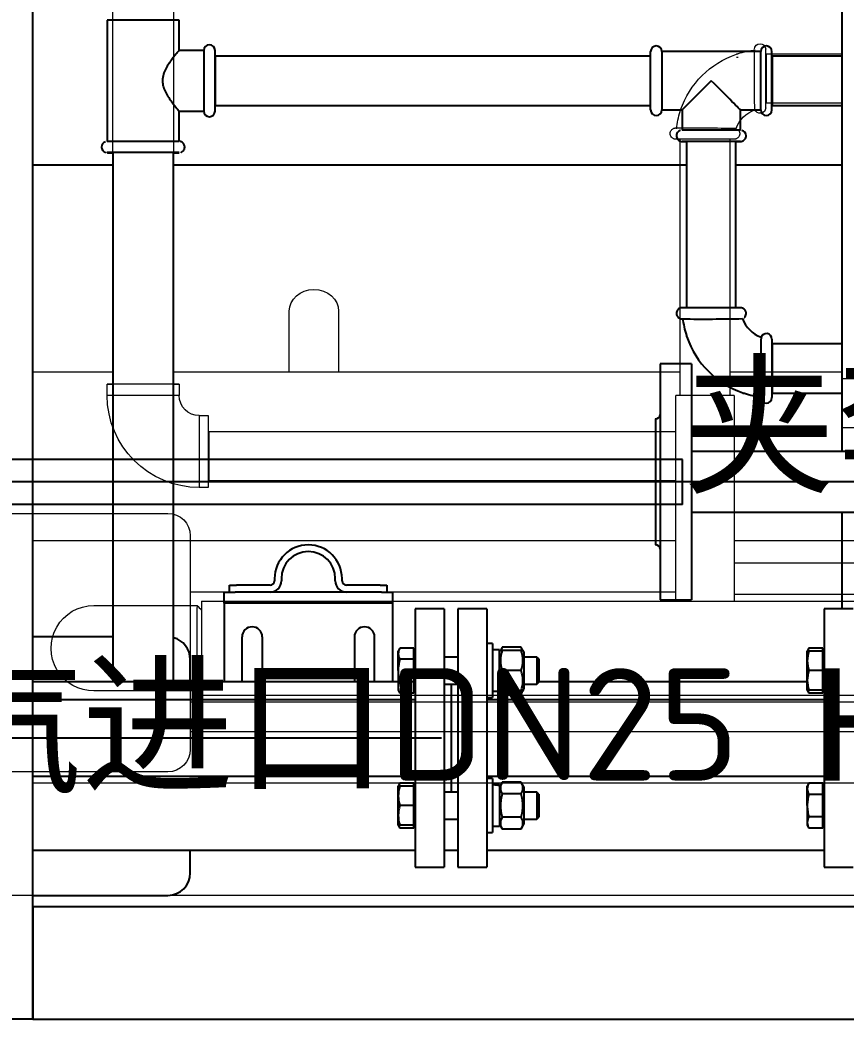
# Model space of a CAD drawing. Extents: x -681219 to -550379, y -242630 to -158199.
# Drawn here: x -645021.2 to -644653.7, y -222575.5 to -222131 of the extents above; entities that cross this region are included whole.
import ezdxf
from ezdxf.lldxf.tags import DXFTag

# ---------------------------------------------------------------- set-up
doc = ezdxf.new("R2010")
doc.units = 0
doc.header["$LTSCALE"] = 1000
doc.layers.get('0').update_dxf_attribs({"linetype": 'CONTINUOUS'})
for name, color, linetype in [('11020100978', 7, 'CONTINUOUS'), ('DOTE_油脂（红）', 7, 'CONTINUOUS'), ('DV6_Default', 7, 'CONTINUOUS'), ('FAA01201', 7, 'CONTINUOUS'), ('GAB01201', 7, 'CONTINUOUS'), ('GAE01201', 7, 'CONTINUOUS'), ('MYGL00211002', 7, 'CONTINUOUS'), ('MYGL00710003', 7, 'CONTINUOUS'), ('MYGL00710008', 7, 'CONTINUOUS'), ('MYGL00710020', 7, 'CONTINUOUS'), ('MYGL00710021', 7, 'CONTINUOUS'), ('MYGL00710078', 7, 'CONTINUOUS'), ('MYGL011003611', 7, 'CONTINUOUS'), ('MYGL011004232', 7, 'CONTINUOUS'), ('MYGL011004262', 7, 'CONTINUOUS'), ('MYGL011009251', 7, 'CONTINUOUS'), ('MYGL011009261', 7, 'CONTINUOUS'), ('MYGL011014812', 7, 'CONTINUOUS'), ('MYGL011014862', 7, 'CONTINUOUS'), ('MYGL011014942', 7, 'CONTINUOUS'), ('MYGL01110015', 7, 'CONTINUOUS'), ('MYGL151001311', 7, 'CONTINUOUS'), ('PIPE-油脂（红）', 1, 'CONTINUOUS'), ('S02010201', 7, 'CONTINUOUS'), ('S02010301', 7, 'CONTINUOUS'), ('S02020102', 7, 'CONTINUOUS'), ('S02030602', 7, 'CONTINUOUS'), ('S02030902', 7, 'CONTINUOUS')]:
    doc.layers.add(name, color=color, linetype=linetype)
doc.layers.add('famsun', color=7, linetype='CONTINUOUS', lineweight=0)
tags = doc.linetypes.add('CENTER2', pattern=[28.575, 19.05, -3.175, 3.175, -3.175]).pattern_tags.tags
tags[10:11] = [DXFTag(74, 4), DXFTag(75, 0), DXFTag(340, '0'), DXFTag(46, 0.0), DXFTag(50, 0.0), DXFTag(44, 0.0), DXFTag(45, 0.0)]
tags[8:9] = [DXFTag(74, 4), DXFTag(75, 0), DXFTag(340, '0'), DXFTag(46, 0.0), DXFTag(50, 0.0), DXFTag(44, 0.0), DXFTag(45, 0.0)]
tags[6:7] = [DXFTag(74, 4), DXFTag(75, 0), DXFTag(340, '0'), DXFTag(46, 0.0), DXFTag(50, 0.0), DXFTag(44, 0.0), DXFTag(45, 0.0)]
tags[4:5] = [DXFTag(74, 4), DXFTag(75, 0), DXFTag(340, '0'), DXFTag(46, 0.0), DXFTag(50, 0.0), DXFTag(44, 0.0), DXFTag(45, 0.0)]

# ---------------------------------------------------------------- blocks, each defined once
blk = doc.blocks.new('MYGL007B0001XY_A-MYGL165_1_V_1', base_point=(16242.13, -1235.9))
at = {"color": 0, "linetype": 'ByBlock', "lineweight": -2}
for p, q in [((17982.13, -740.9), (17982.13, -1675.9)), ((17622.13, -993.4), (17622.13, -1445.83)), ((17919.63, -1190.41), (17919.63, -1448.4)), ((17946.63, -1448.4), (17946.63, -1190.41)), ((17656.13, -1301.4), (17622.13, -1301.4)), ((17655.93, -1301.4), (17655.93, -1323.4)), ((17656.13, -1325.4), (17656.13, -1299.4)), ((17669.13, -1301.4), (17668.38, -1301.4)), ((17656.13, -1302.93), (17655.93, -1302.93)), ((17669.13, -1302.93), (17668.38, -1302.93)), ((17622.13, -1323.4), (17656.13, -1323.4)), ((17656.13, -1321.86), (17655.93, -1321.86)), ((17694.13, -1327.1), (17694.13, -1326.4)), ((17672.13, -1339.4), (17672.13, -1453.4)), ((17694.13, -1453.4), (17694.13, -1339.6)), ((17846.13, -1415.9), (17846.13, -1442.9)), ((17868.13, -1442.9), (17868.13, -1415.9)), ((17672.13, -1442.9), (17622.13, -1442.9)), ((17919.63, -1442.9), (17694.13, -1442.9)), ((17982.13, -1442.9), (17946.63, -1442.9)), ((17622.13, -1445.83), (17412.13, -1445.83)), ((17622.13, -1467.83), (17622.13, -1445.83)), ((17917.13, -1448.4), (17917.13, -1453.4)), ((17949.13, -1453.4), (17949.13, -1448.4)), ((17670.13, -1453.4), (17670.13, -1544.9)), ((17696.13, -1544.9), (17696.13, -1453.4)), ((17904.13, -1462.4), (17904.13, -1494.4)), ((17908.13, -1462.4), (17904.13, -1462.4)), ((17908.13, -1462.4), (17908.13, -1494.4)), ((17412.13, -1467.83), (17622.13, -1467.83)), ((17904.13, -1469.4), (17696.13, -1469.4)), ((17903.93, -1469.4), (17903.93, -1491.4)), ((17904.13, -1470.93), (17903.93, -1470.93)), ((17696.13, -1491.4), (17904.13, -1491.4)), ((17904.13, -1489.86), (17903.93, -1489.86)), ((17904.13, -1494.4), (17908.13, -1494.4)), ((18032.13, -1505.9), (17922.13, -1505.9)), ((17670.13, -1517.9), (17434.46, -1517.9)), ((17982.13, -1517.9), (17696.13, -1517.9)), ((17912.13, -1515.9), (17912.13, -1517.9)), ((17912.13, -1517.9), (17912.13, -1546.9)), ((17670.13, -1527.9), (17434.63, -1527.9)), ((17670.13, -1541.9), (17434.63, -1541.9)), ((17696.13, -1540.9), (17912.13, -1540.9)), ((17907.13, -1544.9), (17412.13, -1544.9)), ((17907.13, -1544.9), (17907.13, -1586.9)), ((17955.09, -1546.9), (17909.15, -1546.9)), ((17912.13, -1546.9), (17912.13, -1600.9)), ((17907.13, -1548.9), (17907.13, -1582.9)), ((17412.13, -1586.9), (17907.13, -1586.9)), ((17909.15, -1584.9), (17955.09, -1584.9)), ((17434.63, -1589.9), (17912.13, -1589.9)), ((17912.13, -1602.9), (17434.63, -1602.9)), ((17912.13, -1600.9), (17912.13, -1610.9)), ((17922.13, -1620.9), (17982.13, -1620.9)), ((17982.13, -1620.9), (18032.13, -1620.9)), ((14502.13, -1625.9), (17982.13, -1625.9)), ((17982.13, -1625.9), (17982.13, -1675.9)), ((14502.13, -1675.9), (17982.13, -1675.9)), ((17982.13, -1675.9), (18032.13, -1675.9))]:
    blk.add_line(p, q, dxfattribs=at)
for centre, radius, start, end in [((17658.63, -1299.4), 2.5, 0, 180), ((17656.13, -1339.4), 40, 72.1269, 83.3163), ((16828.73, -1308.75), 832.43, 358.79474, 0.62253), ((17656.13, -1339.4), 40, 18.9747, 70.9899), ((17658.63, -1325.4), 2.5, 180, 341.2716), ((17656.76, -1338.76), 13.11, 18.49, 71.4359), ((17656.13, -1339.4), 40, 6.6845, 17.9346), ((17686.88, -2189.55), 855.18, 89.40126, 91.17968), ((17684.71, 4604.28), 5943.69, 269.979197, 270.102178), ((17908.13, -1453.4), 9, 270, 360), ((17908.13, -1453.4), 41, 270, 360), ((17922.13, -1515.9), 10, 90, 180), ((17955.08, -1565.9), 19.01, 269.3704, 89.8467), ((17922.13, -1610.9), 10, 180, 270)]:
    blk.add_arc(centre, radius, start, end, dxfattribs=at)
for centre, major_axis, ratio, start_param, end_param in [((17683.13, -1339.4), (13, 0), 0.001048, 3.599214, 4.712389), ((17857.13, -1415.9), (-11, 0), 0.874157, 3.141593, 6.283185), ((17933.13, -1448.4), (-16, 0), 0.001048, 0, 3.708157), ((17933.13, -1448.4), (-16, 0), 0.001048, 5.716621, 6.283185), ((17683.13, -1453.4), (13, 0), 0.001048, 3.141593, 6.283185), ((17683.13, -1453.4), (11, 0), 0.001048, 3.141593, 6.283185), ((17933.13, -1453.4), (-16, 0), 0.001048, 0, 3.141593)]:
    blk.add_ellipse(centre, major_axis=major_axis, ratio=ratio, start_param=start_param, end_param=end_param, dxfattribs=at)
for points, knots in [([(17668.47, -1335.04), (17668.44, -1335.06), (17668.19, -1335.24), (17667.83, -1335.82), (17667.57, -1336.72), (17667.68, -1337.62), (17668.05, -1338.34), (17668.49, -1338.81), (17668.94, -1339.11), (17669.34, -1339.28), (17669.66, -1339.36), (17669.87, -1339.38), (17669.97, -1339.39), (17670.02, -1339.39), (17670.06, -1339.4), (17670.11, -1339.4), (17670.24, -1339.4), (17670.59, -1339.4), (17671.27, -1339.4), (17671.55, -1339.4)], [0, 0, 0, 0, 0.006965, 0.085339, 0.16209, 0.247151, 0.312562, 0.366506, 0.41211, 0.449683, 0.478725, 0.496006, 0.504795, 0.511736, 0.521512, 0.54095, 0.602768, 0.859696, 1, 1, 1, 1]), ([(17695.31, -1339.4), (17695.59, -1339.4), (17695.94, -1339.4), (17696.1, -1339.4), (17696.16, -1339.4), (17696.22, -1339.4), (17696.3, -1339.39), (17696.45, -1339.38), (17696.75, -1339.33), (17697.25, -1339.16), (17697.85, -1338.77), (17698.37, -1338.12), (17698.6, -1337.43), (17698.62, -1337.04), (17698.63, -1336.9)], [0, 0, 0, 0, 0.283312, 0.418033, 0.485636, 0.520389, 0.532553, 0.546433, 0.582645, 0.645281, 0.741172, 0.843382, 0.952603, 1, 1, 1, 1]), ([(17698.63, -1336.9), (17698.59, -1336.54), (17698.53, -1336.01), (17698.11, -1335.33), (17697.67, -1334.9), (17697.23, -1334.64), (17696.84, -1334.49), (17696.55, -1334.43), (17696.37, -1334.41), (17696.28, -1334.4), (17696.24, -1334.4), (17696.19, -1334.4), (17696.13, -1334.4), (17696.06, -1334.4), (17695.96, -1334.39), (17695.89, -1334.39)], [0, 0, 0, 0, 0.0987165, 0.1722819, 0.2337629, 0.2855815, 0.3278538, 0.3597792, 0.3762598, 0.3856949, 0.3940889, 0.4065457, 0.4326235, 0.5240997, 0.6323269, 0.6323269, 0.6323269, 0.6323269]), ([(17909.13, -1546.9), (17909.14, -1546.9), (17909.16, -1547.83), (17909.18, -1551.87), (17909.19, -1558.22), (17909.19, -1565.95), (17909.19, -1573.66), (17909.18, -1579.98), (17909.16, -1584), (17909.14, -1584.91), (17909.13, -1584.9), (17909.13, -1584.9)], [0, 0, 0, 0, 0.0597032, 0.12125, 0.1846385, 0.2498712, 0.3150602, 0.3784168, 0.4399436, 0.4996385, 0.5009973, 0.5009973, 0.5009973, 0.5009973])]:
    blk.add_open_spline(points, degree=3, knots=knots, dxfattribs=at)
for points in [[(17909.13, -1546.9), (17908.46, -1547.56), (17907.8, -1548.23), (17907.13, -1548.9)], [(17909.13, -1546.9), (17908.46, -1547.56), (17907.8, -1548.23), (17907.13, -1548.9)], [(17907.13, -1582.9), (17907.8, -1583.56), (17908.46, -1584.23), (17909.13, -1584.9)], [(17907.13, -1582.9), (17907.8, -1583.56), (17908.46, -1584.23), (17909.13, -1584.9)]]:
    blk.add_open_spline(points, degree=3, dxfattribs=at)
blk = doc.blocks.new('SJGL165-F')
at = {"layer": '11020100978', "color": 7, "linetype": 'Continuous'}
for p, q in [((17907.66, -5000.79), (17906.88, -5002.13)), ((17913.78, -5000.79), (17907.66, -5000.79)), ((17913.78, -5005.79), (17913.78, -5000.79)), ((18089.66, -5000.79), (18088.88, -5002.13)), ((18095.78, -5000.79), (18089.66, -5000.79)), ((18095.78, -5002.13), (18095.78, -5000.79)), ((17906.88, -5010.8), (17906.88, -5002.13)), ((17914.38, -5002.5), (17913.78, -5002.5)), ((17933.38, -5004.8), (17927.38, -5004.8)), ((17968.54, -5004.8), (17962.78, -5004.8)), ((17968.54, -5004.8), (17968.54, -5016.8)), ((17969.38, -5005.64), (17968.54, -5004.8)), ((18088.88, -5019.47), (18088.88, -5002.13)), ((18088.88, -5002.13), (18089.66, -5002.13)), ((18095.78, -5002.13), (18089.66, -5002.13)), ((18095.78, -5010.8), (18095.78, -5002.13)), ((18096.38, -5002.5), (18095.78, -5002.5)), ((17913.78, -5005.79), (17907.66, -5005.79)), ((17913.78, -5015.81), (17913.78, -5005.79)), ((17969.38, -5005.64), (17969.38, -5015.96)), ((17906.88, -5010.8), (17906.88, -5019.47)), ((18095.78, -5010.8), (18089.66, -5010.8)), ((18095.78, -5019.47), (18095.78, -5010.8)), ((17913.78, -5015.81), (17907.66, -5015.81)), ((17913.78, -5020.82), (17913.78, -5015.81)), ((17927.38, -5016.8), (17933.38, -5016.8)), ((17962.78, -5016.8), (17968.54, -5016.8)), ((17968.54, -5016.8), (17969.38, -5015.96)), ((17906.88, -5019.47), (17907.66, -5020.82)), ((17913.78, -5020.82), (17907.66, -5020.82)), ((17913.78, -5019.1), (17914.38, -5019.1)), ((18088.88, -5019.47), (18089.66, -5020.82)), ((18089.66, -5019.47), (18088.88, -5019.47)), ((18095.78, -5019.47), (18089.66, -5019.47)), ((18095.78, -5020.82), (18089.66, -5020.82)), ((18095.78, -5019.1), (18096.38, -5019.1)), ((18095.78, -5020.82), (18095.78, -5019.47)), ((17907.66, -5060.89), (17906.88, -5062.23)), ((17906.88, -5079.58), (17906.88, -5062.23)), ((17906.88, -5062.23), (17907.66, -5062.23)), ((17913.78, -5060.89), (17907.66, -5060.89)), ((17913.78, -5062.23), (17907.66, -5062.23)), ((17913.78, -5062.23), (17913.78, -5060.89)), ((17913.78, -5070.9), (17913.78, -5062.23)), ((17914.38, -5062.6), (17913.78, -5062.6)), ((18089.66, -5060.89), (18088.88, -5062.23)), ((18088.88, -5070.9), (18088.88, -5062.23)), ((18095.78, -5060.89), (18089.66, -5060.89)), ((18095.78, -5065.9), (18095.78, -5060.89)), ((18096.38, -5062.6), (18095.78, -5062.6)), ((17933.38, -5064.9), (17927.38, -5064.9)), ((17968.54, -5064.9), (17962.78, -5064.9)), ((17968.54, -5064.9), (17968.54, -5076.9)), ((17969.38, -5065.74), (17968.54, -5064.9)), ((17969.38, -5065.74), (17969.38, -5076.06)), ((18095.78, -5065.9), (18089.66, -5065.9)), ((18095.78, -5075.91), (18095.78, -5065.9)), ((17913.78, -5070.9), (17907.66, -5070.9)), ((17913.78, -5079.58), (17913.78, -5070.9)), ((18088.88, -5070.9), (18088.88, -5079.58)), ((17968.54, -5076.9), (17969.38, -5076.06)), ((18095.78, -5075.91), (18089.66, -5075.91)), ((18095.78, -5080.92), (18095.78, -5075.91)), ((17907.66, -5079.58), (17906.88, -5079.58)), ((17906.88, -5079.58), (17907.66, -5080.92)), ((17913.78, -5079.58), (17907.66, -5079.58)), ((17913.78, -5080.92), (17907.66, -5080.92)), ((17913.78, -5079.2), (17914.38, -5079.2)), ((17913.78, -5080.92), (17913.78, -5079.58)), ((17927.38, -5076.9), (17933.38, -5076.9)), ((17962.78, -5076.9), (17968.54, -5076.9)), ((18088.88, -5079.58), (18089.66, -5080.92)), ((18095.78, -5080.92), (18089.66, -5080.92)), ((18095.78, -5079.2), (18096.38, -5079.2))]:
    blk.add_line(p, q, dxfattribs=at)
for centre, radius, start, end in [((17911.37, -5003.29), 4.48, 146.0398, 213.9573), ((18093.37, -5003.29), 4.48, 146.0398, 162.0933), ((18101.52, -5006.46), 12.63, 159.9161, 200.0855), ((18101.52, -5015.14), 12.63, 159.9144, 200.0839), ((17911.37, -5018.31), 4.48, 146.0429, 213.96), ((18093.37, -5018.31), 4.48, 193.8657, 213.96), ((17919.52, -5066.57), 12.63, 159.9161, 200.0855), ((17911.37, -5063.39), 4.48, 146.0398, 164.7226), ((18093.37, -5063.39), 4.48, 146.0398, 213.9573), ((17919.52, -5075.24), 12.63, 159.9144, 200.0839), ((18093.37, -5078.42), 4.48, 146.0429, 213.96), ((17911.37, -5078.42), 4.48, 195.2185, 213.96)]:
    blk.add_arc(centre, radius, start, end, dxfattribs=at)
for points in [[(17907.66, -5005.79), (17907.42, -5006.6), (17907.23, -5007.42), (17906.96, -5009.1), (17906.88, -5009.95), (17906.88, -5010.8)], [(17906.88, -5010.8), (17906.88, -5011.65), (17906.96, -5012.49), (17907.22, -5014.16), (17907.42, -5014.99), (17907.66, -5015.81)], [(18089.66, -5065.9), (18089.42, -5066.71), (18089.22, -5067.55), (18088.96, -5069.22), (18088.88, -5070.06), (18088.88, -5070.9)], [(18088.88, -5070.9), (18088.88, -5071.75), (18088.96, -5072.61), (18089.23, -5074.28), (18089.42, -5075.1), (18089.66, -5075.91)]]:
    blk.add_open_spline(points, degree=3, knots=[0, 0, 0, 0, 0.5, 0.5, 1, 1, 1, 1], dxfattribs=at)
at = {"layer": 'DV6_Default', "color": 7, "linetype": 'CENTER2'}
for p, q in [((18429.13, -4926.85), (18025.63, -4926.85)), ((17926.13, -5040.85), (17572.63, -5040.85))]:
    blk.add_line(p, q, dxfattribs=at)
at = {"layer": 'FAA01201', "color": 7, "linetype": 'Continuous'}
for p, q in [((17953.19, -5000.41), (17952.39, -5001.8)), ((17961.57, -5000.41), (17953.19, -5000.41)), ((17962.38, -5001.8), (17961.57, -5000.41)), ((17952.39, -5001.8), (17951.98, -5002.5)), ((17953.19, -5001.8), (17952.39, -5001.8)), ((17961.57, -5001.8), (17953.19, -5001.8)), ((17961.57, -5001.8), (17962.38, -5001.8)), ((17962.78, -5002.5), (17962.38, -5001.8)), ((17962.78, -5002.5), (17962.78, -5019.1)), ((17961.57, -5010.8), (17953.19, -5010.8)), ((17951.98, -5019.1), (17952.39, -5019.8)), ((17952.39, -5019.8), (17953.19, -5021.19)), ((17953.19, -5019.8), (17952.39, -5019.8)), ((17961.57, -5019.8), (17953.19, -5019.8)), ((17961.57, -5021.19), (17953.19, -5021.19)), ((17961.57, -5021.19), (17962.38, -5019.8)), ((17961.57, -5019.8), (17962.38, -5019.8)), ((17962.38, -5019.8), (17962.78, -5019.1)), ((17953.19, -5060.51), (17951.98, -5062.6)), ((17961.57, -5060.51), (17953.19, -5060.51)), ((17962.78, -5062.6), (17961.57, -5060.51)), ((17962.78, -5062.6), (17962.78, -5079.2)), ((17961.57, -5065.71), (17953.19, -5065.71)), ((17961.57, -5076.1), (17953.19, -5076.1)), ((17951.98, -5079.2), (17953.19, -5081.3)), ((17961.57, -5081.3), (17962.78, -5079.2)), ((17961.57, -5081.3), (17953.19, -5081.3))]:
    blk.add_line(p, q, dxfattribs=at)
for centre, radius, start, end in [((17957.05, -5003.01), 4.65, 146.0398, 167.3247), ((17957.72, -5003.01), 4.65, 15.2185, 33.96), ((17965.5, -5006.3), 13.1, 159.9161, 200.0855), ((17949.27, -5006.3), 13.1, 339.9144, 20.0839), ((17965.5, -5015.3), 13.1, 159.9144, 200.0839), ((17949.27, -5015.3), 13.1, 339.9161, 20.0855), ((17957.05, -5018.59), 4.65, 195.2185, 213.96), ((17957.72, -5018.59), 4.65, 326.0398, 347.3247), ((17957.05, -5063.11), 4.65, 146.0398, 213.9573), ((17957.72, -5063.11), 4.65, 326.0429, 33.96), ((17957.05, -5078.7), 4.65, 146.0429, 213.96), ((17957.72, -5078.7), 4.65, 326.0398, 33.9573)]:
    blk.add_arc(centre, radius, start, end, dxfattribs=at)
for points, knots in [([(17953.19, -5065.71), (17952.95, -5066.55), (17952.74, -5067.42), (17952.46, -5069.16), (17952.39, -5070.03), (17952.39, -5071.34), (17952.41, -5071.79), (17952.48, -5072.67), (17952.53, -5073.11), (17952.75, -5074.41), (17952.95, -5075.26), (17953.19, -5076.1)], [0, 0, 0, 0, 0.25, 0.25, 0.5, 0.5, 0.625, 0.625, 0.75, 0.75, 1, 1, 1, 1]), ([(17961.57, -5076.1), (17961.82, -5075.26), (17962.02, -5074.41), (17962.23, -5073.11), (17962.29, -5072.67), (17962.36, -5071.79), (17962.38, -5071.34), (17962.38, -5070.03), (17962.3, -5069.16), (17962.02, -5067.42), (17961.82, -5066.55), (17961.57, -5065.71)], [0, 0, 0, 0, 0.25, 0.25, 0.375, 0.375, 0.5, 0.5, 0.75, 0.75, 1, 1, 1, 1])]:
    blk.add_open_spline(points, degree=3, knots=knots, dxfattribs=at)
at = {"layer": 'GAB01201', "color": 7, "linetype": 'Continuous'}
for p, q in [((17948.88, -4998.8), (17946.38, -4998.8)), ((17948.88, -4998.8), (17948.88, -5022.8)), ((17946.38, -5022.8), (17948.88, -5022.8)), ((17948.88, -5058.9), (17946.38, -5058.9)), ((17948.88, -5058.9), (17948.88, -5082.9)), ((17946.38, -5082.9), (17948.88, -5082.9))]:
    blk.add_line(p, q, dxfattribs=at)
at = {"layer": 'GAE01201', "color": 7, "linetype": 'Continuous'}
for p, q in [((17951.98, -5001.6), (17948.88, -5001.6)), ((17951.98, -5020), (17951.98, -5001.6)), ((17948.88, -5020), (17951.98, -5020)), ((17949.34, -5061.7), (17948.88, -5061.7)), ((17951.53, -5061.7), (17949.34, -5061.7)), ((17951.98, -5061.7), (17951.53, -5061.7)), ((17951.98, -5061.7), (17951.98, -5061.72)), ((17951.98, -5061.72), (17951.98, -5062.09)), ((17951.98, -5062.09), (17951.98, -5080.1)), ((17948.88, -5080.1), (17951.98, -5080.1))]:
    blk.add_line(p, q, dxfattribs=at)
for centre, start, end in [((17949.34, -5070.9), 73.2851, 90), ((17951.53, -5070.9), 87.1715, 96.842)]:
    blk.add_arc(centre, 9.2, start, end, dxfattribs=at)
at = {"layer": 'MYGL00211002', "color": 7, "linetype": 'Continuous'}
for p, q in [((17779.88, -4995.85), (17744.38, -4995.85)), ((17814.38, -5015.85), (17814.38, -5005.85)), ((17814.38, -5100.85), (17814.38, -5090.85)), ((17744.38, -5110.85), (17804.38, -5110.85))]:
    blk.add_line(p, q, dxfattribs=at)
for centre, start, end in [((17804.38, -5005.85), 0, 75.5225), ((17804.38, -5100.85), 270, 0)]:
    blk.add_arc(centre, 10, start, end, dxfattribs=at)
at = {"layer": 'MYGL00710003', "color": 7, "linetype": 'Continuous'}
for p, q in [((17744.38, -5115.85), (17744.38, -5165.85)), ((17744.38, -5115.85), (21224.38, -5115.85)), ((17744.38, -5165.85), (21224.38, -5165.85))]:
    blk.add_line(p, q, dxfattribs=at)
at = {"layer": 'MYGL00710008', "color": 7, "linetype": 'Continuous'}
for q in [(17744.38, -4230.85), (17694.38, -5165.85)]:
    blk.add_line((17744.38, -5165.85), q, dxfattribs=at)
at = {"layer": 'MYGL00710020', "color": 7, "linetype": 'Continuous'}
for p, q in [((18104.38, -4913.35), (18104.38, -4460.92)), ((18104.38, -4983.35), (18104.38, -4940.35))]:
    blk.add_line(p, q, dxfattribs=at)
at = {"layer": 'MYGL00710021', "color": 7, "linetype": 'Continuous'}
for p, q in [((17906.88, -5015.85), (17744.38, -5015.85)), ((18088.88, -5015.85), (17969.38, -5015.85)), ((17914.38, -5090.85), (17744.38, -5090.85)), ((17933.38, -5090.85), (17927.38, -5090.85)), ((18096.38, -5090.85), (17946.38, -5090.85))]:
    blk.add_line(p, q, dxfattribs=at)
at = {"layer": 'MYGL00710078', "color": 7, "linetype": 'Continuous'}
for p, q in [((18096.38, -5023.85), (17946.38, -5023.85)), ((17946.38, -5057.85), (18096.38, -5057.85))]:
    blk.add_line(p, q, dxfattribs=at)
at = {"layer": 'MYGL011003611', "color": 7, "linetype": 'Continuous'}
for p, q in [((18314.38, -4913.35), (18037.38, -4913.35)), ((18037.38, -4940.35), (18176.39, -4940.35))]:
    blk.add_line(p, q, dxfattribs=at)
at = {"layer": 'MYGL011004232', "color": 7, "linetype": 'Continuous'}
for p, q in [((18073.38, -4865.35), (18073.18, -4865.35)), ((18104.38, -4865.35), (18073.38, -4865.35)), ((18073.38, -4887.35), (18073.38, -4865.35)), ((18073.18, -4869.6), (18073.38, -4869.6)), ((18060.18, -4883.1), (18060.93, -4883.1)), ((18073.18, -4883.1), (18073.38, -4883.1)), ((18060.18, -4887.35), (18060.93, -4887.35)), ((18073.18, -4887.35), (18073.38, -4887.35)), ((18073.38, -4887.35), (18104.38, -4887.35))]:
    blk.add_line(p, q, dxfattribs=at)
at = {"layer": 'MYGL011004262', "color": 7, "linetype": 'Continuous'}
for p, q in [((18073.38, -4737.35), (18073.18, -4737.35)), ((18104.38, -4737.35), (18073.38, -4737.35)), ((18073.38, -4759.35), (18073.38, -4737.35)), ((18073.18, -4738.89), (18073.38, -4738.89)), ((18073.18, -4757.82), (18073.38, -4757.82)), ((18073.18, -4759.35), (18073.38, -4759.35)), ((18073.38, -4759.35), (18104.38, -4759.35))]:
    blk.add_line(p, q, dxfattribs=at)
at = {"layer": 'MYGL011009251', "color": 7, "linetype": 'Continuous'}
for p, q in [((17829.38, -4980.85), (17829.38, -4975.85)), ((17829.38, -4975.85), (17834.38, -4975.85)), ((17899.38, -4975.85), (17834.38, -4975.85)), ((17899.38, -4975.85), (17904.38, -4975.85)), ((17904.38, -4975.85), (17904.38, -4980.85)), ((17829.38, -4980.85), (17829.38, -4981.85)), ((17834.38, -4980.85), (17829.38, -4980.85)), ((17829.38, -4981.85), (17829.38, -5015.85)), ((17899.38, -4980.85), (17834.38, -4980.85)), ((17904.38, -4980.85), (17899.38, -4980.85)), ((17904.38, -4980.85), (17904.38, -4981.85)), ((17904.38, -4981.85), (17904.38, -5015.85)), ((17837.38, -5015.85), (17837.38, -4995.85)), ((17846.38, -4995.85), (17846.38, -5015.85)), ((17887.38, -4995.85), (17887.38, -5015.85)), ((17896.38, -5015.85), (17896.38, -4995.85))]:
    blk.add_line(p, q, dxfattribs=at)
for centre in [(17841.88, -4995.85), (17891.88, -4995.85)]:
    blk.add_arc(centre, 4.5, 0, 180, dxfattribs=at)
at = {"layer": 'MYGL011009261', "color": 7, "linetype": 'Continuous'}
for p, q in [((17851.88, -4969.85), (17851.88, -4970.85)), ((17854.88, -4969.85), (17854.88, -4970.85)), ((17878.88, -4970.85), (17878.88, -4969.85)), ((17881.88, -4970.85), (17881.88, -4969.85)), ((17831.88, -4975.85), (17831.88, -4972.85)), ((17831.88, -4972.85), (17834.88, -4972.85)), ((17849.88, -4972.85), (17834.88, -4972.85)), ((17898.88, -4972.85), (17883.88, -4972.85)), ((17898.88, -4972.85), (17901.88, -4972.85)), ((17901.88, -4972.85), (17901.88, -4975.85))]:
    blk.add_line(p, q, dxfattribs=at)
for centre, radius, start, end in [((17866.88, -4969.85), 15, 0, 180), ((17866.88, -4969.85), 12, 0, 180), ((17849.88, -4970.85), 5, 270, 0), ((17849.88, -4970.85), 2, 270, 0), ((17883.88, -4970.85), 5, 180, 270), ((17883.88, -4970.85), 2, 180, 270)]:
    blk.add_arc(centre, radius, start, end, dxfattribs=at)
at = {"layer": 'MYGL011014812', "color": 7, "linetype": 'Continuous'}
for p, q in [((17825.58, -4737.35), (17825.38, -4737.35)), ((18019.18, -4737.35), (17825.58, -4737.35)), ((17825.58, -4759.35), (17825.58, -4737.35)), ((17825.38, -4738.89), (17825.58, -4738.89)), ((17825.38, -4757.82), (17825.58, -4757.82)), ((17825.38, -4759.35), (17825.58, -4759.35)), ((17825.58, -4759.35), (18019.18, -4759.35))]:
    blk.add_line(p, q, dxfattribs=at)
at = {"layer": 'MYGL011014862', "color": 7, "linetype": 'Continuous'}
for p, q in [((17779.88, -4780.35), (17779.88, -5015.85)), ((17779.88, -4780.35), (17779.88, -4780.35)), ((17806.88, -5015.85), (17806.88, -4780.35)), ((17806.88, -4780.35), (17806.88, -4780.35))]:
    blk.add_line(p, q, dxfattribs=at)
at = {"layer": 'MYGL011014942', "color": 7, "linetype": 'Continuous'}
for p, q in [((18035.18, -4775.35), (18035.18, -4775.55)), ((18035.18, -4775.55), (18035.18, -4849.15)), ((18057.18, -4775.55), (18057.18, -4775.35)), ((18057.18, -4849.15), (18057.18, -4775.55)), ((18057.18, -4849.35), (18057.18, -4849.15)), ((18035.18, -4861.65), (18035.18, -4862.35))]:
    blk.add_line(p, q, dxfattribs=at)
at = {"layer": 'MYGL01110015', "color": 7, "linetype": 'Continuous'}
for p, q in [((17779.88, -4785.85), (17744.38, -4785.85)), ((18035.18, -4785.85), (17806.88, -4785.85)), ((18104.38, -4785.85), (18057.18, -4785.85))]:
    blk.add_line(p, q, dxfattribs=at)
at = {"layer": 'MYGL151001311', "color": 7, "linetype": 'Continuous'}
for p, q in [((17914.38, -5023.85), (17744.38, -5023.85)), ((17744.38, -5057.85), (17914.38, -5057.85))]:
    blk.add_line(p, q, dxfattribs=at)
at = {"layer": 'S02010201', "color": 7, "linetype": 'Continuous'}
for p, q in [((18023.38, -4874.35), (18023.38, -4979.35)), ((18037.38, -4874.35), (18023.38, -4874.35)), ((18037.38, -4874.35), (18037.38, -4979.35)), ((18021.38, -4898.85), (18021.38, -4954.85)), ((18023.38, -4979.35), (18037.38, -4979.35))]:
    blk.add_line(p, q, dxfattribs=at)
for centre, start, end in [((18021.38, -4896.85), 270, 0), ((18021.38, -4956.85), 0, 90)]:
    blk.add_arc(centre, 2, start, end, dxfattribs=at)
at = {"layer": 'S02010301', "color": 7, "linetype": 'Continuous'}
for p, q in [((17914.38, -4983.35), (17914.38, -5098.35)), ((17927.38, -4983.35), (17914.38, -4983.35)), ((17927.38, -4983.35), (17927.38, -5098.35)), ((17933.38, -4983.35), (17933.38, -5098.35)), ((17946.38, -4983.35), (17933.38, -4983.35)), ((17946.38, -4983.35), (17946.38, -5098.35)), ((18096.38, -4983.35), (18096.38, -5098.35)), ((18109.38, -4983.35), (18096.38, -4983.35)), ((17930.38, -5016.8), (17930.38, -5064.9)), ((17930.38, -5016.8), (17930.38, -5064.9)), ((17914.38, -5098.35), (17927.38, -5098.35)), ((17933.38, -5098.35), (17946.38, -5098.35)), ((18096.38, -5098.35), (18109.38, -5098.35))]:
    blk.add_line(p, q, dxfattribs=at)
at = {"layer": 'S02020102', "color": 7, "linetype": 'Continuous'}
blk.add_line((18073.18, -4863.35), (18073.18, -4889.35), dxfattribs=at)
for centre, radius, start, end in [((18044.6, -10793.03), 5943.69, 89.979197, 90.102178), ((18073.18, -4849.35), 40, 186.6845, 197.9346), ((18042.43, -3999.2), 855.18, 269.40126, 271.18031), ((18072.55, -4849.99), 13.11, 198.49, 251.4359), ((18073.18, -4849.35), 40, 198.9789, 250.9899), ((18900.58, -4880), 832.43, 178.79474, 180.62253), ((18070.68, -4863.35), 2.5, 0, 161.2716), ((18073.18, -4849.35), 40, 252.1269, 263.3163), ((18070.68, -4889.35), 2.5, 180, 0)]:
    blk.add_arc(centre, radius, start, end, dxfattribs=at)
blk.add_ellipse((18046.18, -4849.35), major_axis=(-13, 0), ratio=0.001048, start_param=3.599214, end_param=4.712389, dxfattribs=at)
for points, knots in [([(18034, -4849.35), (18033.72, -4849.35), (18033.38, -4849.35), (18033.21, -4849.35), (18033.15, -4849.35), (18033.1, -4849.35), (18033.01, -4849.36), (18032.86, -4849.37), (18032.56, -4849.42), (18032.06, -4849.59), (18031.47, -4849.98), (18030.95, -4850.63), (18030.71, -4851.32), (18030.69, -4851.71), (18030.68, -4851.85)], [0, 0, 0, 0, 0.283312, 0.418033, 0.485636, 0.520389, 0.532553, 0.546433, 0.582645, 0.645281, 0.741172, 0.843382, 0.952603, 1, 1, 1, 1]), ([(18060.84, -4853.71), (18060.87, -4853.69), (18061.13, -4853.51), (18061.49, -4852.93), (18061.74, -4852.03), (18061.63, -4851.13), (18061.26, -4850.41), (18060.82, -4849.94), (18060.38, -4849.64), (18059.97, -4849.47), (18059.66, -4849.39), (18059.44, -4849.36), (18059.34, -4849.36), (18059.29, -4849.35), (18059.25, -4849.35), (18059.2, -4849.35), (18059.07, -4849.35), (18058.73, -4849.35), (18058.04, -4849.35), (18057.76, -4849.35)], [0, 0, 0, 0, 0.006965, 0.085339, 0.16209, 0.247151, 0.312562, 0.366506, 0.41211, 0.449683, 0.478725, 0.496006, 0.504795, 0.511736, 0.521512, 0.54095, 0.602768, 0.859696, 1, 1, 1, 1]), ([(18030.68, -4851.85), (18030.72, -4852.21), (18030.78, -4852.74), (18031.2, -4853.42), (18031.64, -4853.85), (18032.08, -4854.11), (18032.47, -4854.26), (18032.76, -4854.32), (18032.95, -4854.34), (18033.03, -4854.35), (18033.08, -4854.35), (18033.12, -4854.35), (18033.18, -4854.35), (18033.25, -4854.35), (18033.36, -4854.35), (18033.43, -4854.36)], [0, 0, 0, 0, 0.0987165, 0.1722819, 0.2337629, 0.2855815, 0.3278538, 0.3597792, 0.3762598, 0.3856949, 0.3940889, 0.4065457, 0.4326235, 0.5240997, 0.6323269, 0.6323269, 0.6323269, 0.6323269])]:
    blk.add_open_spline(points, degree=3, knots=knots, dxfattribs=at)
at = {"layer": 'S02030602', "color": 7, "linetype": 'Continuous'}
for p, q in [((18019.18, -4761.35), (18019.18, -4735.35)), ((18024.18, -4735.35), (18024.18, -4761.35)), ((18068.18, -4735.35), (18024.18, -4735.35)), ((18068.18, -4761.35), (18068.18, -4735.35)), ((18073.18, -4761.35), (18073.18, -4735.35)), ((18024.18, -4761.35), (18033.18, -4761.35)), ((18033.18, -4761.35), (18033.18, -4770.35)), ((18059.18, -4761.35), (18068.18, -4761.35)), ((18059.18, -4770.35), (18059.18, -4761.35))]:
    blk.add_line(p, q, dxfattribs=at)
for centre, radius, start, end in [((18021.68, -4735.35), 2.5, 0, 180), ((18070.68, -4735.35), 2.5, 0, 180), ((18021.68, -4761.35), 2.5, 180, 0), ((18070.68, -4761.35), 2.5, 180, 0), ((18059.19, -4772.85), 2.49, 359.9635, 78.0158)]:
    blk.add_arc(centre, radius, start, end, dxfattribs=at)
for centre, major_axis, ratio, start_param, end_param in [((18046.18, -4748.35), (13, 13), 0.000524, 1.570272, 3.141069), ((18046.18, -4748.35), (-13, 13), 0.000524, 3.142116, 4.712913), ((18046.18, -4770.35), (-13, 0), 0.001048, 3.141075, 6.283185), ((18046.18, -4775.35), (-13, 0), 0.001048, 3.150496, 6.283185), ((18046.18, -4775.35), (-13, 0), 0.001048, 0, 0.005964), ((18046.18, -4775.35), (-13, 0), 0.001048, 0.35743, 0.56207), ((18046.18, -4775.35), (11, 0), 0.001048, 0, 3.141593), ((18046.18, -4775.35), (-13, 0), 0.001048, -3.703662, -3.610325)]:
    blk.add_ellipse(centre, major_axis=major_axis, ratio=ratio, start_param=start_param, end_param=end_param, dxfattribs=at)
for points, knots in [([(18032.51, -4770.45), (18032.5, -4770.45), (18032.33, -4770.48), (18031.94, -4770.66), (18031.37, -4771.06), (18030.87, -4771.76), (18030.63, -4772.68), (18030.73, -4773.58), (18031.1, -4774.3), (18031.54, -4774.77), (18031.99, -4775.07), (18032.39, -4775.24), (18032.71, -4775.31), (18032.92, -4775.34), (18033.02, -4775.35), (18033.07, -4775.35), (18033.11, -4775.35), (18033.17, -4775.35), (18033.3, -4775.35), (18033.51, -4775.36), (18033.98, -4775.36), (18034.03, -4775.36)], [0, 0, 0, 0, 0.004151, 0.046452, 0.106925, 0.186362, 0.264154, 0.350368, 0.416666, 0.471343, 0.517565, 0.555647, 0.585083, 0.602599, 0.611507, 0.618542, 0.628451, 0.648153, 0.710809, 0.971222, 1, 1, 1, 1]), ([(18057.72, -4775.36), (18057.87, -4775.36), (18058.52, -4775.36), (18058.93, -4775.36), (18059.15, -4775.35), (18059.22, -4775.35), (18059.27, -4775.35), (18059.36, -4775.35), (18059.5, -4775.33), (18059.8, -4775.29), (18060.3, -4775.12), (18060.9, -4774.73), (18061.42, -4774.08), (18061.66, -4773.39), (18061.68, -4772.99), (18061.68, -4772.85)], [0, 0, 0, 0, 0.084056, 0.405105, 0.516932, 0.573046, 0.601893, 0.61199, 0.623512, 0.653569, 0.705561, 0.785156, 0.869997, 0.960658, 1, 1, 1, 1])]:
    blk.add_open_spline(points, degree=3, knots=knots, dxfattribs=at)
at = {"layer": 'S02030902', "color": 7, "linetype": 'Continuous'}
for p, q in [((17777.38, -4721.35), (17777.38, -4775.35)), ((17809.38, -4734.85), (17809.38, -4721.35)), ((17820.38, -4734.85), (17809.38, -4734.85)), ((17820.38, -4734.85), (17820.38, -4761.85)), ((17825.38, -4761.85), (17825.38, -4734.85)), ((17809.38, -4775.35), (17809.38, -4761.83)), ((17809.38, -4761.85), (17820.38, -4761.85))]:
    blk.add_line(p, q, dxfattribs=at)
for centre, radius, start, end in [((17822.88, -4734.85), 2.5, 0, 180), ((17822.88, -4761.85), 2.5, 180, 0), ((17777.38, -4777.85), 2.49, 106.788, 180.0052), ((17777.38, -4777.85), 2.49, 179.9764, 256.8593)]:
    blk.add_arc(centre, radius, start, end, dxfattribs=at)
for centre, major_axis, start_param, end_param in [((17793.38, -4721.35), (16, 0), 0, 3.132708), ((17793.38, -4775.35), (16, 0), 0.004333, 3.141593), ((17793.38, -4780.35), (16, 0), 0, 3.708157), ((17793.38, -4780.35), (14, 0), 0, 3.409656), ((17793.38, -4780.35), (16, 0), 5.716621, 6.283185), ((17793.38, -4780.35), (14, 0), 6.015122, 6.283185)]:
    blk.add_ellipse(centre, major_axis=major_axis, ratio=0.001048, start_param=start_param, end_param=end_param, dxfattribs=at)
for points, knots in [([(17809.38, -4734.85), (17809.38, -4734.85), (17809.3, -4734.95), (17808.97, -4735.34), (17808.73, -4735.62), (17808.14, -4736.34), (17807.78, -4736.78), (17807, -4737.77), (17806.58, -4738.31), (17805.26, -4740.1), (17804.3, -4741.47), (17803.06, -4743.82), (17802.69, -4744.66), (17802.14, -4746.44), (17801.97, -4747.39), (17801.97, -4749.27), (17802.13, -4750.23), (17802.68, -4752), (17803.06, -4752.84), (17804.29, -4755.19), (17805.25, -4756.58), (17807.01, -4758.96), (17807.84, -4759.98), (17808.73, -4761.06), (17808.97, -4761.36), (17809.29, -4761.75), (17809.38, -4761.85), (17809.38, -4761.85), (17809.38, -4761.85), (17809.38, -4761.85)], [0, 0, 0, 0, 0.03125, 0.03125, 0.0625, 0.0625, 0.09375, 0.09375, 0.125, 0.125, 0.1875, 0.1875, 0.21875, 0.21875, 0.25, 0.25, 0.28125, 0.28125, 0.3125, 0.3125, 0.375, 0.375, 0.4375, 0.4375, 0.46875, 0.46875, 0.5, 0.5, 0.500369, 0.500369, 0.500369, 0.500369]), ([(17810.1, -4780.22), (17810.26, -4780.17), (17810.66, -4780.06), (17811.29, -4779.55), (17811.77, -4778.77), (17811.94, -4777.83), (17811.77, -4776.97), (17811.38, -4776.3), (17810.94, -4775.87), (17810.5, -4775.6), (17810.15, -4775.46), (17809.98, -4775.43), (17809.93, -4775.42)], [0, 0, 0, 0, 0.069436, 0.202687, 0.349929, 0.488015, 0.630721, 0.742453, 0.835666, 0.914276, 0.978495, 1, 1, 1, 1])]:
    blk.add_open_spline(points, degree=3, knots=knots, dxfattribs=at)
at = {"color": 3, "char_height": 50, "width": 4100.8924, "attachment_point": 1}
for s, insert in [('{\\fSimSun|b0|i0|c134|p2;夹套蒸汽进口\\fISOCPEUR|b0|i0|c0|p34;DN20\\fSimSun|b0|i0|c134|p2; H=1836mm}', (18033.32, -4876.69)), ('{\\fSimSun|b0|i0|c134|p2;膨化腔蒸汽进口\\fISOCPEUR|b0|i0|c0|p34;DN25\\fSimSun|b0|i0|c134|p2; H=1278mm}', (17424.93, -5009.75))]:
    blk.add_mtext(s, dxfattribs=dict(at, insert=insert))

msp = doc.modelspace()

# ---------------------------------------------------------------- linework, layer by layer
at = {"layer": 'DOTE_油脂（红）', "color": 1}
msp.add_line((-644726.4843, -222336.5414), (-645259.0894, -222336.5414), dxfattribs=at)
at = {"layer": 'PIPE-油脂（红）', "color": 1}
for p, q in [((-644726.4843, -222326.5414), (-645259.0894, -222326.5414)), ((-644726.4843, -222346.5414), (-645259.0894, -222346.5414))]:
    msp.add_line(p, q, dxfattribs=at)
at = {"layer": 'PIPE-油脂（红）'}
msp.add_line((-644726.4843, -222346.5414, 1900), (-644726.4843, -222326.5414, 1900), dxfattribs=at)

# ---------------------------------------------------------------- block references
msp.add_blockref('SJGL165-F', (-662759.7996, -217409.6891))
at = {"layer": 'famsun', "xscale": -1}
msp.add_blockref('MYGL007B0001XY_A-MYGL165_1_V_1', (-643275.4172, -222080.5414), dxfattribs=at)

doc.saveas('drawing.dxf')
